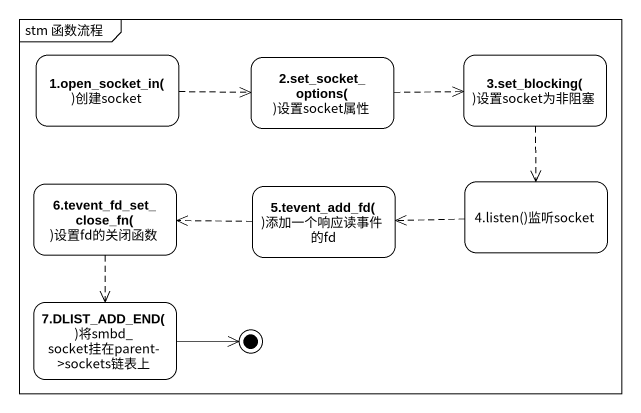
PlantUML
@startuml
mainframe stm 函数流程
hide empty description
state "1.open_socket_in()创建socket" as s1_open_socket_in_创建socket
state "2.set_socket_options()设置socket属性" as s2_set_socket_options
state "3.set_blocking()设置socket为非阻塞" as s3_set_blocking_设置socket为非阻塞
state "6.tevent_fd_set_close_fn()设置fd的关闭函数" as s6_tevent_fd_set_close_fn
state "5.tevent_add_fd()添加一个响应读事件的fd" as s5_tevent_add_fd_添加一个响应读事件的fd
state "4.listen()监听socket" as s4_listen_监听socket
state "7.DLIST_ADD_END()将smbd_socket挂在parent->sockets链表上" as s7_DLIST_ADD_END_将smbd
s1_open_socket_in_创建socket -right[dashed]-> s2_set_socket_options
s2_set_socket_options -right[dashed]-> s3_set_blocking_设置socket为非阻塞
s3_set_blocking_设置socket为非阻塞 -[dashed]-> s4_listen_监听socket
s6_tevent_fd_set_close_fn -[dashed]-> s7_DLIST_ADD_END_将smbd
s5_tevent_add_fd_添加一个响应读事件的fd -left[dashed]-> s6_tevent_fd_set_close_fn
s4_listen_监听socket -left[dashed]-> s5_tevent_add_fd_添加一个响应读事件的fd
s7_DLIST_ADD_END_将smbd -right-> [*]
@enduml
